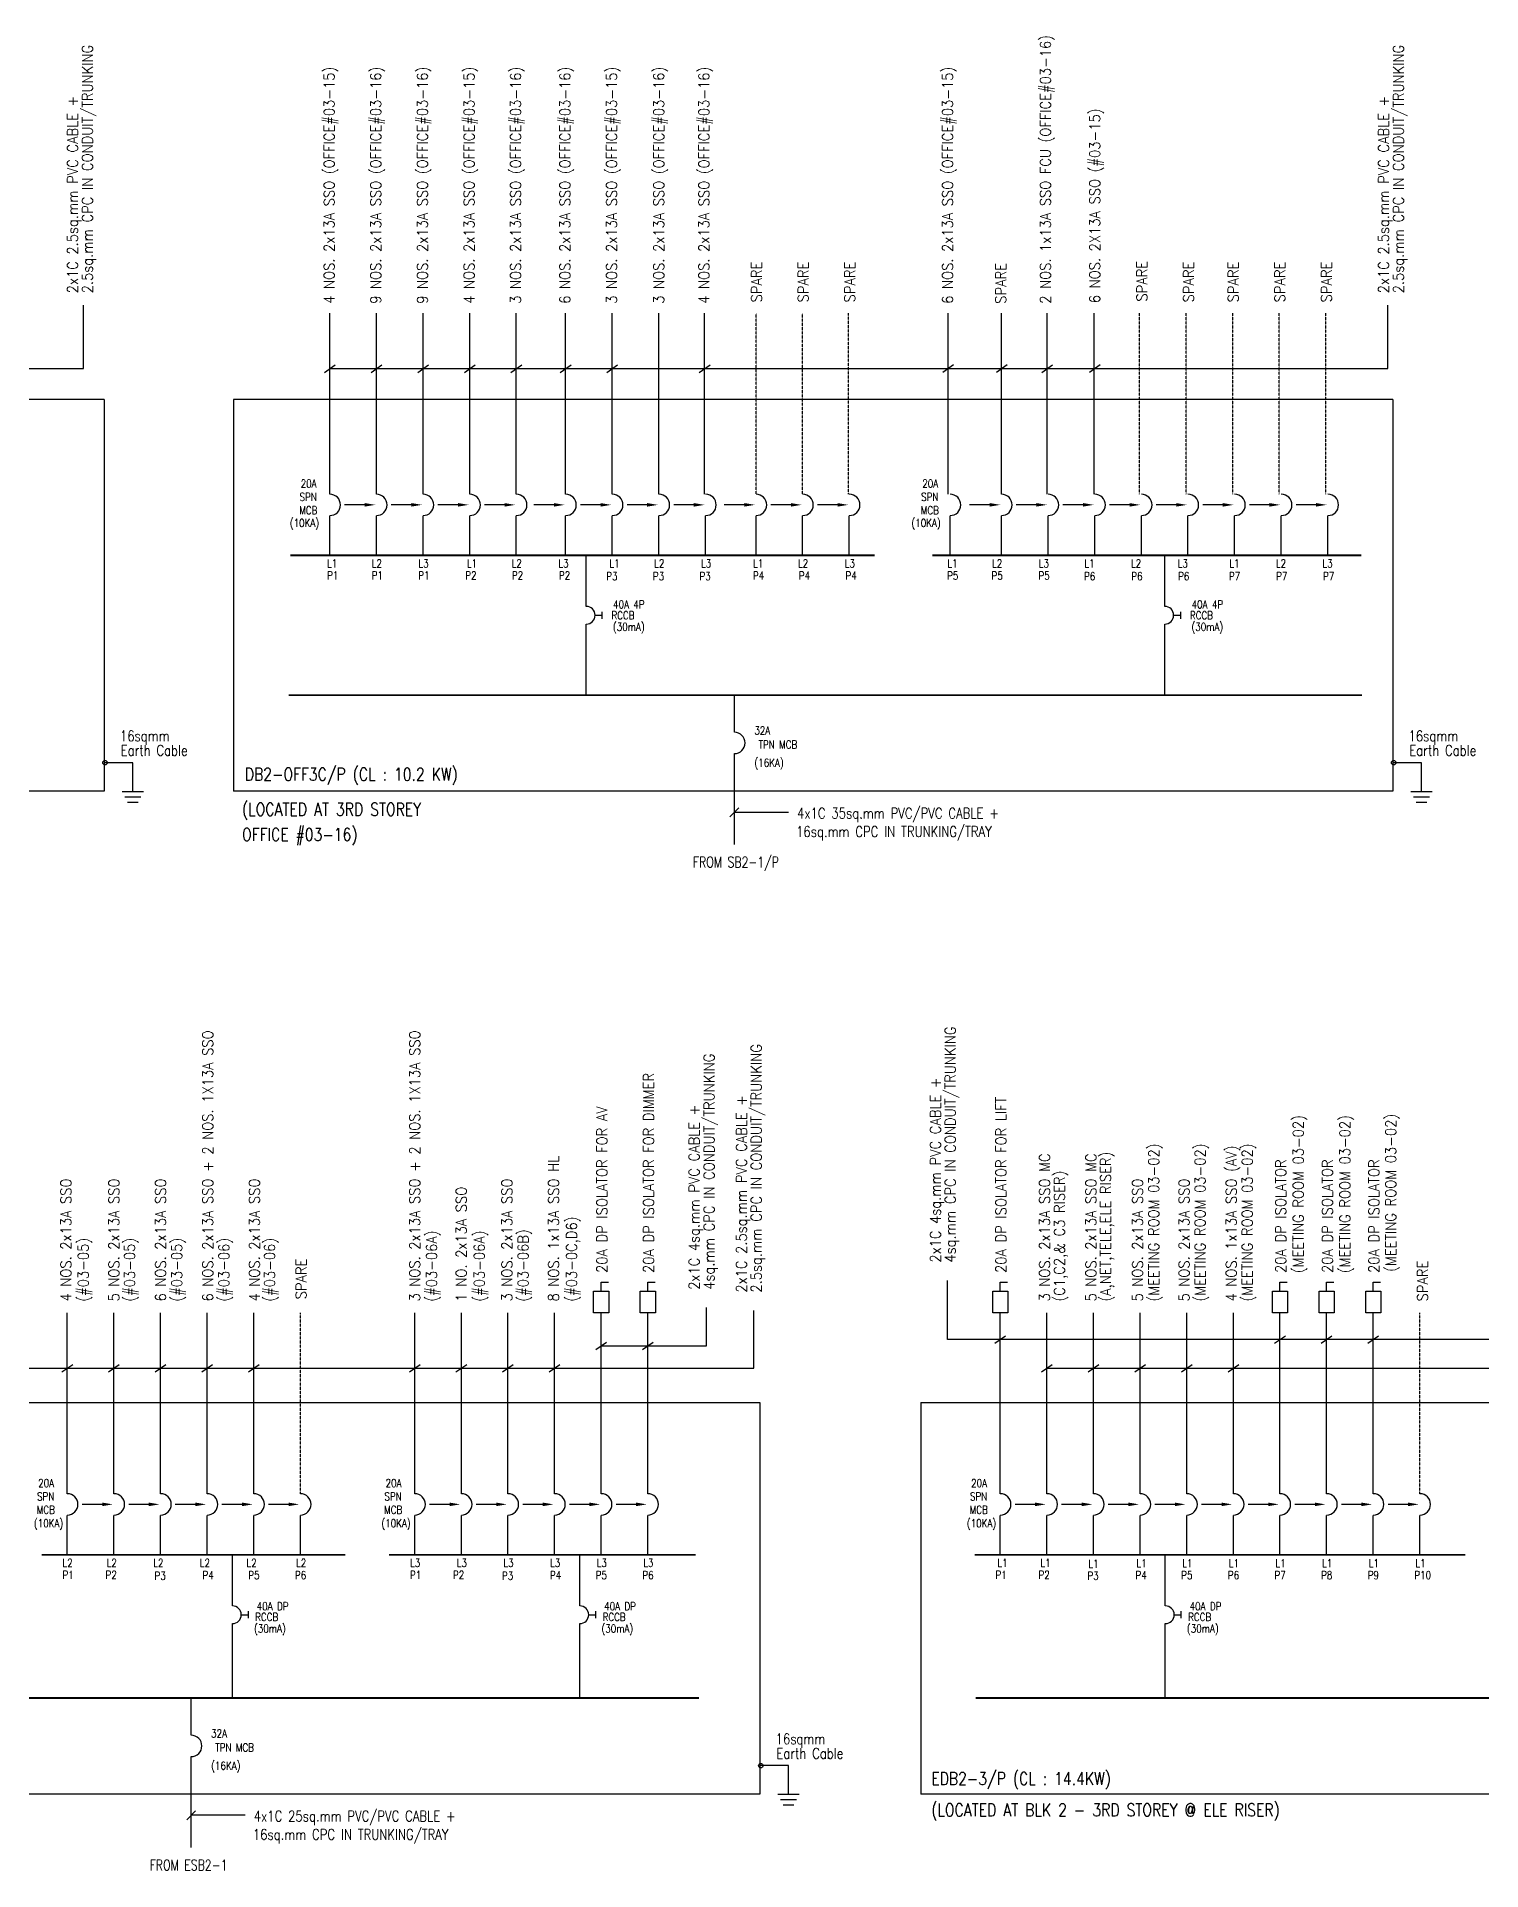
# Model space of a CAD drawing. Header units: millimetres. Extents: x 1219726 to 1461601, y 256790 to 556099.
# Drawn here: x 1288891 to 1329534, y 339211 to 390777 of the extents above; entities that cross this region are included whole.
import ezdxf
from ezdxf.enums import TextEntityAlignment as Align

# ---------------------------------------------------------------- set-up
doc = ezdxf.new("R2010")
doc.units = ezdxf.units.MM
doc.header["$LTSCALE"] = 0.01
doc.linetypes.add('DASHED', pattern=[19.05, 12.7, -6.35])
doc.linetypes.add('{ -E- }', pattern=[0])
doc.styles.add('100', font='romans.shx', dxfattribs={"width": 0.8, "height": 250})
doc.styles.add('A2', font='SIMPLEX.shx', dxfattribs={"width": 0.95, "height": 190})
doc.styles.add('PwNote', font='Romans.shx', dxfattribs={"width": 0.75, "bigfont": 'Special.shx'})
doc.styles.add('ROMANS', font='romans', dxfattribs={"width": 0.75})

msp = doc.modelspace()

# ---------------------------------------------------------------- linework, layer by layer
at = {"linetype": '{ -E- }'}
for p, q in [((1297139, 377911), (1297139, 383001)), ((1298450, 377911), (1298450, 383001)), ((1299762, 377911), (1299762, 383001)), ((1301074, 377911), (1301074, 383001)), ((1302385, 377911), (1302385, 383001)), ((1303773, 377911), (1303773, 383001)), ((1305085, 377911), (1305085, 383001)), ((1306396, 377911), (1306396, 383001)), ((1307683, 377912), (1307683, 383002)), ((1314537, 377914), (1314537, 383003)), ((1316034, 377911), (1316034, 383001)), ((1317321, 377912), (1317321, 383002)), ((1318645, 377912), (1318645, 383001)), ((1308521, 371215), (1308521, 372262)), ((1291594, 370360), (1290815, 370360)), ((1308521, 368056), (1308521, 370615)), ((1327846, 370360), (1327067, 370360)), ((1289753, 349803), (1289753, 354893)), ((1291065, 349803), (1291065, 354893)), ((1292377, 349803), (1292377, 354893)), ((1293688, 349803), (1293688, 354893)), ((1295000, 349803), (1295000, 354893)), ((1299527, 349803), (1299527, 354893)), ((1300839, 349803), (1300839, 354893)), ((1302151, 349803), (1302151, 354893)), ((1303462, 349803), (1303462, 354893)), ((1304774, 349803), (1304774, 354893)), ((1306085, 349803), (1306085, 354893)), ((1315999, 349803), (1315999, 354893)), ((1317311, 349803), (1317311, 354893)), ((1318623, 349803), (1318623, 354893)), ((1319934, 349803), (1319934, 354893)), ((1321246, 349803), (1321246, 354893)), ((1322557, 349803), (1322557, 354893)), ((1323869, 349803), (1323869, 354893)), ((1325181, 349803), (1325181, 354893)), ((1326492, 349803), (1326492, 354893)), ((1293238, 343011), (1293238, 344058)), ((1293238, 339852), (1293238, 342411)), ((1310041, 342156), (1309262, 342156))]:
    msp.add_line(p, q, dxfattribs=at)
at = {"linetype": 'DASHED', "ltscale": 10}
for p, q in [((1309129, 377911), (1309129, 383001)), ((1310440, 377911), (1310440, 383001)), ((1311727, 377912), (1311727, 383002)), ((1319915, 377916), (1319915, 383006)), ((1321227, 377916), (1321227, 383006)), ((1322539, 377916), (1322539, 383006)), ((1323850, 377916), (1323850, 383006)), ((1325162, 377916), (1325162, 383006)), ((1296311, 349803), (1296311, 354893)), ((1327804, 349803), (1327804, 354893))]:
    msp.add_line(p, q, dxfattribs=at)
for p, q in [((1296988, 381337), (1297290, 381546)), ((1298300, 381337), (1298601, 381546)), ((1299611, 381337), (1299913, 381546)), ((1300923, 381337), (1301224, 381546)), ((1302235, 381337), (1302536, 381546)), ((1303622, 381337), (1303924, 381546)), ((1304934, 381337), (1305235, 381546)), ((1307532, 381337), (1307834, 381546)), ((1314386, 381345), (1314687, 381554)), ((1315895, 381345), (1316196, 381554)), ((1317170, 381337), (1317472, 381546)), ((1318506, 381345), (1318808, 381554)), ((1298119, 377611), (1297555, 377611)), ((1299431, 377611), (1298866, 377611)), ((1300743, 377611), (1300178, 377611)), ((1302054, 377611), (1301490, 377611)), ((1303442, 377611), (1302877, 377611)), ((1304754, 377611), (1304189, 377611)), ((1306065, 377611), (1305500, 377611)), ((1307377, 377611), (1306812, 377611)), ((1308798, 377611), (1308233, 377611)), ((1310109, 377611), (1309545, 377611)), ((1311421, 377611), (1310856, 377611)), ((1315703, 377611), (1315138, 377611)), ((1317015, 377611), (1316450, 377611)), ((1318326, 377611), (1317762, 377611)), ((1319638, 377611), (1319073, 377611)), ((1320950, 377611), (1320385, 377611)), ((1322261, 377611), (1321697, 377611)), ((1323573, 377611), (1323008, 377611)), ((1324884, 377611), (1324320, 377611)), ((1297139, 376192), (1297139, 377299)), ((1298450, 376192), (1298450, 377299)), ((1299762, 376192), (1299762, 377299)), ((1301074, 376192), (1301074, 377299)), ((1302385, 376192), (1302385, 377299)), ((1303773, 376192), (1303773, 377299)), ((1305085, 376192), (1305085, 377299)), ((1306396, 376192), (1306396, 377299)), ((1307708, 376192), (1307708, 377299)), ((1309129, 376192), (1309129, 377299)), ((1310440, 376192), (1310440, 377299)), ((1311752, 376192), (1311752, 377299)), ((1314590, 376192), (1314590, 377299)), ((1316034, 376192), (1316034, 377299)), ((1317346, 376192), (1317346, 377299)), ((1318657, 376192), (1318657, 377299)), ((1319969, 376192), (1319969, 377299)), ((1321281, 376192), (1321281, 377299)), ((1322592, 376192), (1322592, 377299)), ((1323904, 376192), (1323904, 377299)), ((1325216, 376192), (1325216, 377299)), ((1304353, 374757), (1304353, 376192)), ((1320628, 374757), (1320628, 376192)), ((1304603, 374507), (1304803, 374507)), ((1304803, 374407), (1304803, 374607)), ((1320878, 374507), (1321078, 374507)), ((1321078, 374407), (1321078, 374607)), ((1304353, 372262), (1304353, 374257)), ((1320628, 372262), (1320628, 374257)), ((1291594, 369553), (1291594, 370360)), ((1327846, 369553), (1327846, 370360)), ((1291294, 369553), (1291894, 369553)), ((1291369, 369403), (1291819, 369403)), ((1291444, 369253), (1291744, 369253)), ((1327546, 369553), (1328146, 369553)), ((1327621, 369403), (1328071, 369403)), ((1327696, 369253), (1327996, 369253)), ((1308396, 368838), (1308646, 369088)), ((1310040, 368963), (1308521, 368963)), ((1304623, 353854), (1304925, 354064)), ((1305935, 353854), (1306236, 354064)), ((1315848, 354035), (1316150, 354245)), ((1323718, 354035), (1324020, 354245)), ((1325030, 354035), (1325331, 354245)), ((1326342, 354035), (1326643, 354245)), ((1289602, 353229), (1289904, 353438)), ((1290914, 353229), (1291216, 353438)), ((1292226, 353229), (1292527, 353438)), ((1293537, 353229), (1293839, 353438)), ((1294849, 353229), (1295151, 353438)), ((1299376, 353229), (1299678, 353438)), ((1300688, 353229), (1300990, 353438)), ((1302000, 353229), (1302301, 353438)), ((1303311, 353229), (1303613, 353438)), ((1317160, 353229), (1317462, 353438)), ((1318472, 353229), (1318773, 353438)), ((1319783, 353229), (1320085, 353438)), ((1321095, 353229), (1321397, 353438)), ((1322407, 353229), (1322708, 353438)), ((1289753, 348084), (1289753, 349191)), ((1290734, 349503), (1290169, 349503)), ((1291065, 348084), (1291065, 349191)), ((1292045, 349503), (1291481, 349503)), ((1292377, 348084), (1292377, 349191)), ((1293357, 349503), (1292792, 349503)), ((1293688, 348084), (1293688, 349191)), ((1294669, 349503), (1294104, 349503)), ((1295000, 348084), (1295000, 349191)), ((1295980, 349503), (1295416, 349503)), ((1296311, 348084), (1296311, 349191)), ((1299527, 348084), (1299527, 349191)), ((1300508, 349503), (1299943, 349503)), ((1300839, 348084), (1300839, 349191)), ((1301819, 349503), (1301255, 349503)), ((1302151, 348084), (1302151, 349191)), ((1303131, 349503), (1302566, 349503)), ((1303462, 348084), (1303462, 349191)), ((1304443, 349503), (1303878, 349503)), ((1304774, 348084), (1304774, 349191)), ((1305754, 349503), (1305190, 349503)), ((1306085, 348084), (1306085, 349191)), ((1315999, 348084), (1315999, 349191)), ((1316980, 349503), (1316415, 349503)), ((1317311, 348084), (1317311, 349191)), ((1318291, 349503), (1317727, 349503)), ((1318623, 348084), (1318623, 349191)), ((1319603, 349503), (1319038, 349503)), ((1319934, 348084), (1319934, 349191)), ((1320915, 349503), (1320350, 349503)), ((1321246, 348084), (1321246, 349191)), ((1322226, 349503), (1321662, 349503)), ((1322557, 348084), (1322557, 349191)), ((1323538, 349503), (1322973, 349503)), ((1323869, 348084), (1323869, 349191)), ((1324850, 349503), (1324285, 349503)), ((1325181, 348084), (1325181, 349191)), ((1326161, 349503), (1325597, 349503)), ((1326492, 348084), (1326492, 349191)), ((1327473, 349503), (1326908, 349503)), ((1327804, 348084), (1327804, 349191)), ((1294397, 346649), (1294397, 348084)), ((1304171, 346649), (1304171, 348084)), ((1320643, 346649), (1320643, 348084)), ((1294397, 344058), (1294397, 346149)), ((1294647, 346399), (1294847, 346399)), ((1294847, 346299), (1294847, 346499)), ((1304171, 344058), (1304171, 346149)), ((1304421, 346399), (1304621, 346399)), ((1304621, 346299), (1304621, 346499)), ((1320643, 344058), (1320643, 346149)), ((1320893, 346399), (1321093, 346399)), ((1321093, 346299), (1321093, 346499)), ((1310041, 341349), (1310041, 342156)), ((1293113, 340634), (1293363, 340884)), ((1309741, 341349), (1310341, 341349)), ((1309816, 341199), (1310266, 341199)), ((1309891, 341049), (1310191, 341049)), ((1294757, 340759), (1293238, 340759))]:
    msp.add_line(p, q)
at = {"linetype": '{ -E- }', "ltscale": 1.5}
for p, q in [((1290792, 380574), (1255593, 380574)), ((1327044, 380574), (1294431, 380574)), ((1290792, 369560), (1255593, 369560)), ((1327044, 369560), (1294431, 369560)), ((1278049, 352370), (1309239, 352370)), ((1313762, 352370), (1360355, 352370)), ((1309239, 341356), (1278049, 341356)), ((1360355, 341356), (1313762, 341356))]:
    msp.add_line(p, q, dxfattribs=at)
for points in [[(1258301, 381441), (1290205, 381441), (1290205, 383229)], [(1297139, 381441), (1326907, 381441), (1326907, 383229)], [(1290792, 380574), (1290792, 369560)], [(1294431, 380574), (1294431, 369560)], [(1327044, 380574), (1327044, 369560)], [(1309239, 352370), (1309239, 341356)], [(1313762, 352370), (1313762, 341356)]]:
    msp.add_lwpolyline(points, dxfattribs=at)
at = {"const_width": 50}
for points in [[(1296025, 376192), (1312467, 376192)], [(1314086, 376192), (1326153, 376192)], [(1295978, 372262), (1326173, 372262)], [(1289032, 348084), (1297572, 348084)], [(1298806, 348084), (1307426, 348084)], [(1315278, 348084), (1329083, 348084)], [(1279596, 344058), (1307522, 344058)], [(1315309, 344058), (1359033, 344058)]]:
    msp.add_lwpolyline(points, dxfattribs=at)
at = {"linetype": '{ -E- }'}
for points in [[(1349802, 354140), (1314520, 354140), (1314520, 355802)], [(1280286, 353333), (1309063, 353333), (1309063, 354959)], [(1304774, 353959), (1307734, 353959), (1307734, 355037)], [(1317311, 353333), (1360179, 353333), (1360179, 354959)]]:
    msp.add_lwpolyline(points, dxfattribs=at)
at = {"color": 7}
for points in [[(1304561, 355495), (1304987, 355495), (1304987, 354893), (1304561, 354893)], [(1305873, 355495), (1306298, 355495), (1306298, 354893), (1305873, 354893)], [(1315787, 355495), (1316212, 355495), (1316212, 354893), (1315787, 354893)], [(1323656, 355495), (1324082, 355495), (1324082, 354893), (1323656, 354893)], [(1324968, 355495), (1325393, 355495), (1325393, 354893), (1324968, 354893)], [(1326280, 355495), (1326705, 355495), (1326705, 354893), (1326280, 354893)]]:
    msp.add_lwpolyline(points, close=True, dxfattribs=at)
for points in [[(1304774, 355495), (1304774, 355756), (1304980, 355756)], [(1306085, 355495), (1306085, 355756), (1306292, 355756)], [(1315999, 355495), (1315999, 355756), (1316206, 355756)], [(1323869, 355495), (1323869, 355756), (1324075, 355756)], [(1325181, 355495), (1325181, 355756), (1325387, 355756)], [(1326492, 355495), (1326492, 355756), (1326699, 355756)]]:
    msp.add_lwpolyline(points, dxfattribs=at)
for centre in [(1290815, 370360), (1327067, 370360), (1309262, 342156)]:
    msp.add_circle(centre, 63.8)
for centre, radius in [((1297139, 377611), 300), ((1298450, 377611), 300), ((1299762, 377611), 300), ((1301074, 377611), 300), ((1302385, 377611), 300), ((1303773, 377611), 300), ((1305085, 377611), 300), ((1306396, 377611), 300), ((1307708, 377611), 300), ((1309129, 377611), 300), ((1310440, 377611), 300), ((1311752, 377611), 300), ((1314590, 377611), 300), ((1316034, 377611), 300), ((1317346, 377611), 300), ((1318657, 377611), 300), ((1319969, 377611), 300), ((1321281, 377611), 300), ((1322592, 377611), 300), ((1323904, 377611), 300), ((1325216, 377611), 300), ((1304353, 374507), 250), ((1320628, 374507), 250), ((1308521, 370915), 300), ((1289753, 349503), 300), ((1291065, 349503), 300), ((1292377, 349503), 300), ((1293688, 349503), 300), ((1295000, 349503), 300), ((1296311, 349503), 300), ((1299527, 349503), 300), ((1300839, 349503), 300), ((1302151, 349503), 300), ((1303462, 349503), 300), ((1304774, 349503), 300), ((1306085, 349503), 300), ((1315999, 349503), 300), ((1317311, 349503), 300), ((1318623, 349503), 300), ((1319934, 349503), 300), ((1321246, 349503), 300), ((1322557, 349503), 300), ((1323869, 349503), 300), ((1325181, 349503), 300), ((1326492, 349503), 300), ((1327804, 349503), 300), ((1294397, 346399), 250), ((1304171, 346399), 250), ((1320643, 346399), 250), ((1293238, 342711), 300)]:
    msp.add_arc(centre, radius, 270, 90)
for points in [[(1298119, 377661), (1298419, 377611), (1298119, 377561)], [(1299431, 377661), (1299731, 377611), (1299431, 377561)], [(1300743, 377661), (1301043, 377611), (1300743, 377561)], [(1302054, 377661), (1302354, 377611), (1302054, 377561)], [(1303442, 377661), (1303742, 377611), (1303442, 377561)], [(1304754, 377661), (1305054, 377611), (1304754, 377561)], [(1306065, 377661), (1306365, 377611), (1306065, 377561)], [(1307377, 377661), (1307677, 377611), (1307377, 377561)], [(1308798, 377661), (1309098, 377611), (1308798, 377561)], [(1310109, 377661), (1310409, 377611), (1310109, 377561)], [(1311421, 377661), (1311721, 377611), (1311421, 377561)], [(1315703, 377661), (1316003, 377611), (1315703, 377561)], [(1317015, 377661), (1317315, 377611), (1317015, 377561)], [(1318326, 377661), (1318626, 377611), (1318326, 377561)], [(1319638, 377661), (1319938, 377611), (1319638, 377561)], [(1320950, 377661), (1321250, 377611), (1320950, 377561)], [(1322261, 377661), (1322561, 377611), (1322261, 377561)], [(1323573, 377661), (1323873, 377611), (1323573, 377561)], [(1324884, 377661), (1325184, 377611), (1324884, 377561)], [(1290734, 349553), (1291034, 349503), (1290734, 349453)], [(1292045, 349553), (1292345, 349503), (1292045, 349453)], [(1293357, 349553), (1293657, 349503), (1293357, 349453)], [(1294669, 349553), (1294969, 349503), (1294669, 349453)], [(1295980, 349553), (1296280, 349503), (1295980, 349453)], [(1300508, 349553), (1300808, 349503), (1300508, 349453)], [(1301819, 349553), (1302119, 349503), (1301819, 349453)], [(1303131, 349553), (1303431, 349503), (1303131, 349453)], [(1304443, 349553), (1304743, 349503), (1304443, 349453)], [(1305754, 349553), (1306054, 349503), (1305754, 349453)], [(1316980, 349553), (1317280, 349503), (1316980, 349453)], [(1318291, 349553), (1318591, 349503), (1318291, 349453)], [(1319603, 349553), (1319903, 349503), (1319603, 349453)], [(1320915, 349553), (1321215, 349503), (1320915, 349453)], [(1322226, 349553), (1322526, 349503), (1322226, 349453)], [(1323538, 349553), (1323838, 349503), (1323538, 349453)], [(1324850, 349553), (1325150, 349503), (1324850, 349453)], [(1326161, 349553), (1326461, 349503), (1326161, 349453)], [(1327473, 349553), (1327773, 349503), (1327473, 349453)]]:
    msp.add_solid(points)

# ---------------------------------------------------------------- texts
for s, height, rotation, style, width, p in [('2.5sq.mm CPC IN CONDUIT/TRUNKING', 300, 90, 'A2', 0.9, (1290469, 383560)), ('2 NOS. 1x13A SSO FCU (OFFICE#03-16) ', 300, 90, 'A2', 0.9, (1317422, 383267)), ('2.5sq.mm CPC IN CONDUIT/TRUNKING', 300, 90, 'A2', 0.9, (1327352, 383560)), ('4 NOS. 2x13A SSO (OFFICE#03-15) ', 300, 90, 'A2', 0.9, (1297270, 383265)), ('9 NOS. 2x13A SSO (OFFICE#03-16) ', 300, 90, 'A2', 0.9, (1298582, 383265)), ('9 NOS. 2x13A SSO (OFFICE#03-16) ', 300, 90, 'A2', 0.9, (1299893, 383265)), ('4 NOS. 2x13A SSO (OFFICE#03-15) ', 300, 90, 'A2', 0.9, (1301205, 383265)), ('3 NOS. 2x13A SSO (OFFICE#03-16) ', 300, 90, 'A2', 0.9, (1302516, 383265)), ('6 NOS. 2x13A SSO (OFFICE#03-16) ', 300, 90, 'A2', 0.9, (1303904, 383265)), ('3 NOS. 2x13A SSO (OFFICE#03-15) ', 300, 90, 'A2', 0.9, (1305216, 383265)), ('3 NOS. 2x13A SSO (OFFICE#03-16) ', 300, 90, 'A2', 0.9, (1306544, 383265)), ('4 NOS. 2x13A SSO (OFFICE#03-16) ', 300, 90, 'A2', 0.9, (1307814, 383265)), ('6 NOS. 2x13A SSO (OFFICE#03-15) ', 300, 90, 'A2', 0.9, (1314668, 383265)), ('2x1C 2.5sq.mm PVC CABLE +', 300, 90, 'A2', 0.9, (1290050, 383560)), ('2x1C 2.5sq.mm PVC CABLE +', 300, 90, 'A2', 0.9, (1326934, 383560)), ('6 NOS. 2X13A SSO (#03-15)', 300, 90, 'A2', 0.9, (1318810, 383282)), ('SPARE', 300, 90, 'A2', 0.9, (1309294, 383304)), ('SPARE', 300, 90, 'A2', 0.9, (1310605, 383304)), ('SPARE', 300, 90, 'A2', 0.9, (1311917, 383304)), ('SPARE', 300, 90, 'A2', 0.9, (1316165, 383265)), ('SPARE', 300, 90, 'A2', 0.9, (1320134, 383327)), ('SPARE', 300, 90, 'A2', 0.9, (1321446, 383306)), ('SPARE', 300, 90, 'A2', 0.9, (1322704, 383306)), ('SPARE', 300, 90, 'A2', 0.9, (1324015, 383306)), ('SPARE', 300, 90, 'A2', 0.9, (1325327, 383306)), ('(10KA)', 225, 360, '100', 0.8, (1296013, 376989)), ('(10KA)', 225, 360, '100', 0.8, (1313500, 376989)), ('4x1C 35sq.mm PVC/PVC CABLE +', 300, 360, 'PwNote', 0.8, (1310282, 368790)), ('16sq.mm CPC IN TRUNKING/TRAY', 300, 360, 'PwNote', 0.8, (1310256, 368274)), ('6 NOS. 2x13A SSO + 2 NOS. 1X13A SSO', 300, 90, 'A2', 0.9, (1293856, 355207)), ('3 NOS. 2x13A SSO + 2 NOS. 1X13A SSO', 300, 90, 'A2', 0.9, (1299676, 355207)), ('20A DP ISOLATOR FOR DIMMER', 300, 90, 'A2', 0.9, (1306256, 356010)), ('20A DP ISOLATOR FOR AV', 300, 90, 'A2', 0.9, (1304945, 356010)), ('20A DP ISOLATOR FOR LIFT ', 300, 90, 'A2', 0.9, (1316170, 356010)), ('(MEETING ROOM 03-02)', 300, 90, 'A2', 0.9, (1324533, 356006)), ('(MEETING ROOM 03-02)', 300, 90, 'A2', 0.9, (1325845, 356006)), ('(MEETING ROOM 03-02)', 300, 90, 'A2', 0.9, (1327136, 356041)), ('(MEETING ROOM 03-02)', 300, 90, 'A2', 0.9, (1320466, 355207)), ('(MEETING ROOM 03-02)', 300, 90, 'A2', 0.9, (1321769, 355207)), ('4 NOS. 1x13A SSO (AV)', 300, 90, 'A2', 0.9, (1322650, 355207)), ('(MEETING ROOM 03-02)', 300, 90, 'A2', 0.9, (1323097, 355207)), ('8 NOS. 1x13A SSO HL', 300, 90, 'A2', 0.9, (1303583, 355207)), ('3 NOS. 2x13A SSO MC', 300, 90, 'A2', 0.9, (1317398, 355207)), ('5 NOS. 2x13A SSO MC', 300, 90, 'A2', 0.9, (1318699, 355207)), ('(A,NET,TELE,ELE RISER)', 300, 90, 'A2', 0.9, (1319113, 355207)), ('20A DP ISOLATOR', 300, 90, 'A2', 0.9, (1324040, 356010)), ('20A DP ISOLATOR', 300, 90, 'A2', 0.9, (1325352, 356010)), ('20A DP ISOLATOR', 300, 90, 'A2', 0.9, (1326663, 356010)), ('4 NOS. 2x13A SSO', 300, 90, 'A2', 0.9, (1289866, 355207)), ('5 NOS. 2x13A SSO', 300, 90, 'A2', 0.9, (1291214, 355207)), ('6 NOS. 2x13A SSO', 300, 90, 'A2', 0.9, (1292526, 355207)), ('4 NOS. 2x13A SSO', 300, 90, 'A2', 0.9, (1295168, 355207)), ('1 NO. 2x13A SSO', 300, 90, 'A2', 0.9, (1300988, 355207)), ('3 NOS. 2x13A SSO', 300, 90, 'A2', 0.9, (1302271, 355207)), ('(C1,C2,& C3 RISER)', 300, 90, 'A2', 0.9, (1317812, 355207)), ('5 NOS. 2x13A SSO', 300, 90, 'A2', 0.9, (1320011, 355207)), ('5 NOS. 2x13A SSO', 300, 90, 'A2', 0.9, (1321323, 355207)), ('(#03-0C,D6)', 300, 90, 'A2', 0.9, (1304088, 355202)), ('(#03-05)', 300, 90, 'A2', 0.9, (1290351, 355202)), ('(#03-05)', 300, 90, 'A2', 0.9, (1291657, 355202)), ('(#03-05)', 300, 90, 'A2', 0.9, (1292983, 355202)), ('(#03-06)', 300, 90, 'A2', 0.9, (1294308, 355202)), ('(#03-06)', 300, 90, 'A2', 0.9, (1295596, 355202)), ('(#03-06A)', 300, 90, 'A2', 0.9, (1300150, 355202)), ('(#03-06A)', 300, 90, 'A2', 0.9, (1301493, 355202)), ('(#03-06B)', 300, 90, 'A2', 0.9, (1302725, 355202)), ('SPARE', 300, 90, 'A2', 0.9, (1296479, 355270)), ('SPARE', 300, 90, 'A2', 0.9, (1328029, 355207)), ('4x1C 25sq.mm PVC/PVC CABLE +', 300, 360, 'PwNote', 0.8, (1294999, 340586)), ('16sq.mm CPC IN TRUNKING/TRAY', 300, 360, 'PwNote', 0.8, (1294973, 340070))]:
    msp.add_text(s, height=height, rotation=rotation, dxfattribs=dict(style=style, width=width)).set_placement(p)
for s, height, style, width, p in [('20A', 225, '100', 0.8, (1296319, 378096)), ('20A', 225, '100', 0.8, (1313806, 378096)), ('MCB', 225, '100', 0.8, (1296279, 377346)), ('SPN', 225, '100', 0.8, (1296287, 377721)), ('MCB', 225, '100', 0.8, (1313765, 377346)), ('SPN', 225, '100', 0.8, (1313774, 377721)), ('L1', 225, '100', 0.8, (1297060, 375852)), ('L2', 225, '100', 0.8, (1298319, 375852)), ('L3', 225, '100', 0.8, (1299634, 375852)), ('L1', 225, '100', 0.8, (1300995, 375852)), ('L2', 225, '100', 0.8, (1302254, 375852)), ('L3', 225, '100', 0.8, (1303569, 375852)), ('L1', 225, '100', 0.8, (1305006, 375852)), ('L2', 225, '100', 0.8, (1306265, 375852)), ('L3', 225, '100', 0.8, (1307580, 375852)), ('L1', 225, '100', 0.8, (1309050, 375852)), ('L2', 225, '100', 0.8, (1310309, 375852)), ('L3', 225, '100', 0.8, (1311624, 375852)), ('L1', 225, '100', 0.8, (1314512, 375852)), ('L2', 225, '100', 0.8, (1315771, 375852)), ('L3', 225, '100', 0.8, (1317086, 375852)), ('L1', 225, '100', 0.8, (1318367, 375852)), ('L2', 225, '100', 0.8, (1319678, 375852)), ('L3', 225, '100', 0.8, (1320990, 375852)), ('L1', 225, '100', 0.8, (1322444, 375852)), ('L2', 225, '100', 0.8, (1323755, 375852)), ('L3', 225, '100', 0.8, (1325067, 375852)), ('P1', 225, '100', 0.8, (1297061, 375516)), ('P1', 225, '100', 0.8, (1298316, 375516)), ('P1', 225, '100', 0.8, (1299627, 375516)), ('P2', 225, '100', 0.8, (1300950, 375516)), ('P2', 225, '100', 0.8, (1302261, 375516)), ('P2', 225, '100', 0.8, (1303584, 375516)), ('P3', 225, '100', 0.8, (1304915, 375491)), ('P3', 225, '100', 0.8, (1306227, 375491)), ('P3', 225, '100', 0.8, (1307538, 375491)), ('P4', 225, '100', 0.8, (1309043, 375508)), ('P4', 225, '100', 0.8, (1310333, 375508)), ('P4', 225, '100', 0.8, (1311647, 375508)), ('P5', 225, '100', 0.8, (1314505, 375508)), ('P5', 225, '100', 0.8, (1315755, 375508)), ('P5', 225, '100', 0.8, (1317075, 375508)), ('P6', 225, '100', 0.8, (1318356, 375491)), ('P6', 225, '100', 0.8, (1319686, 375491)), ('P6', 225, '100', 0.8, (1321004, 375491)), ('P7', 225, '100', 0.8, (1322433, 375491)), ('P7', 225, '100', 0.8, (1323763, 375491)), ('P7', 225, '100', 0.8, (1325081, 375491)), ('FROM SB2-1/P', 300, 'PwNote', 0.75, (1307353, 367415)), ('20A', 225, '100', 0.8, (1288934, 349988)), ('20A', 225, '100', 0.8, (1298708, 349988)), ('20A', 225, '100', 0.8, (1315180, 349988)), ('SPN', 225, '100', 0.8, (1288902, 349613)), ('SPN', 225, '100', 0.8, (1298676, 349613)), ('SPN', 225, '100', 0.8, (1315148, 349613)), ('(10KA)', 225, '100', 0.8, (1288814, 348858)), ('MCB', 225, '100', 0.8, (1288893, 349238)), ('(10KA)', 225, '100', 0.8, (1298588, 348858)), ('MCB', 225, '100', 0.8, (1298667, 349238)), ('(10KA)', 225, '100', 0.8, (1315060, 348858)), ('MCB', 225, '100', 0.8, (1315139, 349238)), ('P1', 225, '100', 0.8, (1289618, 347408)), ('L2', 225, '100', 0.8, (1289619, 347744)), ('P2', 225, '100', 0.8, (1290829, 347408)), ('L2', 225, '100', 0.8, (1290860, 347744)), ('L2', 225, '100', 0.8, (1292171, 347744)), ('P3', 225, '100', 0.8, (1292207, 347383)), ('L2', 225, '100', 0.8, (1293483, 347744)), ('P4', 225, '100', 0.8, (1293558, 347400)), ('L2', 225, '100', 0.8, (1294795, 347744)), ('P5', 225, '100', 0.8, (1294845, 347400)), ('P6', 225, '100', 0.8, (1296157, 347400)), ('L2', 225, '100', 0.8, (1296189, 347744)), ('P1', 225, '100', 0.8, (1299392, 347408)), ('L3', 225, '100', 0.8, (1299398, 347744)), ('P2', 225, '100', 0.8, (1300603, 347408)), ('L3', 225, '100', 0.8, (1300710, 347744)), ('P3', 225, '100', 0.8, (1301981, 347383)), ('L3', 225, '100', 0.8, (1302022, 347744)), ('P4', 225, '100', 0.8, (1303332, 347400)), ('L3', 225, '100', 0.8, (1303333, 347744)), ('P5', 225, '100', 0.8, (1304619, 347400)), ('L3', 225, '100', 0.8, (1304645, 347744)), ('P6', 225, '100', 0.8, (1305931, 347400)), ('L3', 225, '100', 0.8, (1305957, 347744)), ('P1', 225, '100', 0.8, (1315864, 347408)), ('L1', 225, '100', 0.8, (1315921, 347744)), ('P2', 225, '100', 0.8, (1317075, 347408)), ('L1', 225, '100', 0.8, (1317131, 347744)), ('P3', 225, '100', 0.8, (1318453, 347383)), ('L1', 225, '100', 0.8, (1318481, 347720)), ('P4', 225, '100', 0.8, (1319804, 347400)), ('L1', 225, '100', 0.8, (1319833, 347736)), ('P5', 225, '100', 0.8, (1321091, 347400)), ('L1', 225, '100', 0.8, (1321120, 347736)), ('P6', 225, '100', 0.8, (1322403, 347400)), ('L1', 225, '100', 0.8, (1322431, 347736)), ('P7', 225, '100', 0.8, (1323714, 347400)), ('L1', 225, '100', 0.8, (1323743, 347736)), ('P8', 225, '100', 0.8, (1325026, 347400)), ('L1', 225, '100', 0.8, (1325055, 347736)), ('P9', 225, '100', 0.8, (1326338, 347400)), ('L1', 225, '100', 0.8, (1326366, 347736)), ('P10', 225, '100', 0.8, (1327649, 347400)), ('L1', 225, '100', 0.8, (1327678, 347736)), ('FROM ESB2-1', 300, 'PwNote', 0.75, (1292070, 339211))]:
    msp.add_text(s, height=height, dxfattribs=dict(style=style, width=width)).set_placement(p)
at = {"width": 0.8}
for s, height, style, p in [('40A 4P ', 225, '100', (1305613, 374813)), ('40A 4P ', 225, '100', (1321888, 374813)), ('RCCB', 225, '100', (1305385, 374505)), ('RCCB', 225, '100', (1321660, 374505)), ('(30mA)', 225, '100', (1305551, 374164)), ('(30mA)', 225, '100', (1321825, 374164)), ('32A ', 225, '100', (1309367, 371265)), ('16sqmm ', 300, 'ROMANS', (1292015, 371063)), ('Earth Cable', 300, 'ROMANS', (1292195, 370705)), ('TPN MCB', 225, '100', (1309744, 370870)), ('16sqmm ', 300, 'ROMANS', (1328267, 371063)), ('Earth Cable', 300, 'ROMANS', (1328447, 370705)), ('(16KA)', 225, '100', (1309496, 370342)), ('40A DP ', 225, '100', (1295591, 346638)), ('40A DP ', 225, '100', (1305365, 346638)), ('40A DP ', 225, '100', (1321837, 346638)), ('(30mA)', 225, '100', (1295453, 345995)), ('RCCB', 225, '100', (1295363, 346336)), ('(30mA)', 225, '100', (1305227, 345995)), ('RCCB', 225, '100', (1305137, 346336)), ('(30mA)', 225, '100', (1321699, 345995)), ('RCCB', 225, '100', (1321609, 346336)), ('32A ', 225, '100', (1294084, 343061)), ('16sqmm ', 300, 'ROMANS', (1310462, 342859)), ('TPN MCB', 225, '100', (1294461, 342666)), ('Earth Cable', 300, 'ROMANS', (1310642, 342501)), ('(16KA)', 225, '100', (1294212, 342138))]:
    msp.add_text(s, height=height, dxfattribs=dict(at, style=style)).set_placement(p, align=Align.MIDDLE)
at = {"ltscale": 1.5, "style": 'PwNote', "width": 0.8}
for s, p in [('DB2-OFF3C/P (CL : 10.2 KW)', (1294747, 369855)), ('(LOCATED AT 3RD STOREY', (1294670, 368870)), ('OFFICE #03-16)', (1294670, 368161)), ('EDB2-3/P (CL : 14.4KW)', (1314060, 341611)), ('(LOCATED AT BLK 2 - 3RD STOREY @ ELE RISER)', (1314060, 340730))]:
    msp.add_text(s, height=360, dxfattribs=at).set_placement(p)
at = {"ltscale": 1.5, "style": 'A2', "width": 0.9}
for s, p in [('4sq.mm CPC IN CONDUIT/TRUNKING', (1314742, 356301)), ('4sq.mm CPC IN CONDUIT/TRUNKING', (1307956, 355536)), ('2.5sq.mm CPC IN CONDUIT/TRUNKING', (1309285, 355458)), ('2x1C 2.5sq.mm PVC CABLE +', (1308866, 355458)), ('2x1C 4sq.mm PVC CABLE +', (1314324, 356301)), ('2x1C 4sq.mm PVC CABLE +', (1307538, 355536))]:
    msp.add_text(s, height=300, rotation=90, dxfattribs=at).set_placement(p)

doc.saveas('drawing.dxf')
